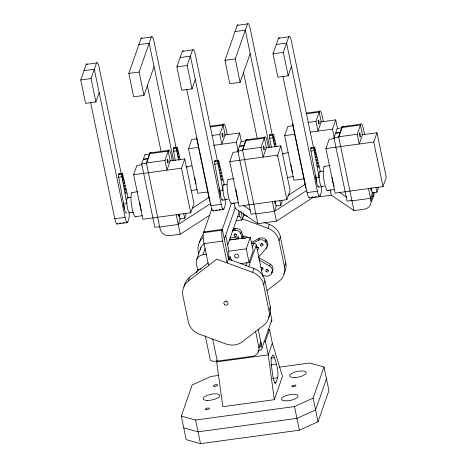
<?xml version="1.0" encoding="UTF-8"?>
<svg xmlns="http://www.w3.org/2000/svg" width="467" height="467" viewBox="0 0 467 467"><rect width="100%" height="100%" fill="white"/><g stroke="black" fill="none" stroke-linecap="round" stroke-linejoin="round"><path stroke-width="0.7" d="M99.167 92.618L95.898 101.946L85.601 103.353L80.738 79.962L86.185 64.411A8.47 1.599 82.3 0 1 87.236 64.195M95.898 101.946L91.042 78.561L96.488 63.01L86.185 64.411M154.04 66.641L143.964 95.408L133.667 96.809L128.804 73.418L141.057 38.434A8.47 1.599 82.3 0 1 141.921 38.002M143.964 95.408L139.108 72.017L151.361 37.033L141.057 38.434M124.409 208.183L118.671 177.244A2.119 0.397 82.3 0 1 118.577 174.722L118.892 173.823L122.085 173.385A2.119 0.397 82.3 0 1 122.716 174.36L128.116 197.646M123.644 204.073L126.837 203.641L121.864 176.806A2.119 0.397 82.3 0 1 121.77 174.29L122.085 173.385M169.638 160.992L184.734 158.938L193.992 203.495L190.746 212.759L142.89 219.274L133.632 174.716L136.878 165.452L141.886 164.769M141.688 163.94L143.235 159.527L148.016 158.879L146.469 163.292L141.688 163.94L154.857 227.324L159.638 226.676M195.299 79.536L192.036 88.864L181.733 90.265L176.876 66.88L182.323 51.329A8.47 1.599 82.3 0 1 183.368 51.113M209.946 215.071L180.268 234.23L169.97 235.631A8.47 7.799 19.3 0 1 160.111 228.958L146.399 162.96L149.919 152.913A8.47 1.599 82.3 0 1 150.964 152.697M126.417 222.234L127.789 222.047L128.88 218.935A8.47 1.599 82.3 0 0 129.061 212.8M192.036 88.864L187.174 65.479L192.62 49.928L182.323 51.329M149.644 153.696L168.184 151.168L170.21 160.917L166.964 170.181L164.939 160.438L168.459 150.392L149.919 152.913M175.242 160.444L173.537 151.267A2.119 0.397 82.3 0 1 173.45 148.745L173.765 147.841L176.958 147.409A2.119 0.397 82.3 0 1 177.588 148.383L180.209 159.673M178.435 160.012L176.73 150.829A2.119 0.397 82.3 0 1 176.643 148.308L176.958 147.409M190.746 212.759L181.488 168.208L184.734 158.938M207.774 191.931L197.763 193.297L188.505 148.739L191.75 139.475L196.753 138.792M250.178 53.559L240.102 82.326L229.799 83.727L224.942 60.336L237.195 25.346A8.47 1.599 82.3 0 1 238.053 24.92M240.102 82.326L235.245 58.935L247.492 23.945L237.195 25.346M159.708 227.009L178.248 224.487L180.332 218.527M178.96 214.406L179.912 218.988L184.693 218.34L185.983 214.657L185.708 213.343M210.226 126.936L223.063 125.191L225.082 134.934L221.837 144.204L219.817 134.461L223.331 124.415L209.782 126.259M220.547 195.095L214.802 164.162A2.119 0.397 82.3 0 1 214.709 161.64L215.024 160.736L218.217 160.304A2.119 0.397 82.3 0 1 218.854 161.278L224.253 184.564M219.782 190.991L222.975 190.554L217.996 163.724A2.119 0.397 82.3 0 1 217.902 161.203L218.217 160.304M208.568 265.49L204.021 243.605A8.47 1.599 82.3 0 1 203.489 232.694L211.936 208.58M238.415 152.131L236.36 142.231L239.606 132.961L224.51 135.016M265.776 147.911L280.865 145.856L290.124 190.413L286.878 199.678L239.022 206.192L229.77 161.635L233.015 152.37L238.736 151.588M203.764 231.918L222.304 229.396L228.468 259.08L253.902 268.449A16.935 15.604 19.3 0 1 264.947 280.83L270.37 306.907L269.004 310.794A16.935 15.604 19.3 0 1 263.569 325.423L242.408 341.71A16.935 15.604 19.3 0 1 225.929 343.951L199.351 334.162A16.935 15.604 19.3 0 1 188.3 321.781L182.883 295.699A16.935 15.604 19.3 0 1 188.318 281.076L189.678 277.188L208.241 262.898M196.823 259.203L200.903 247.539M237.826 150.859L239.367 146.445L244.148 145.797L242.601 150.211L237.826 150.859L250.995 214.242L255.77 213.594M291.437 66.454L288.168 75.782L277.871 77.183L273.008 53.793L278.455 38.247A8.47 1.599 82.3 0 1 279.505 38.031M196.426 272.786L197.576 269.494L196.362 263.651A8.47 7.799 19.3 0 1 202.982 254.731L205.147 248.555M373.705 192.322L370.921 200.267A8.47 7.799 19.3 0 1 364.301 209.187L353.998 210.588L331.278 195.165L312.738 197.693L276.406 221.148L257.866 223.67L242.536 149.878L246.051 139.831A8.47 1.599 82.3 0 1 247.101 139.615M222.555 209.146L223.927 208.959L225.018 205.854A8.47 1.599 82.3 0 0 225.193 199.718M288.168 75.782L283.311 52.392L288.758 36.846L278.455 38.247M228.468 259.08L227.108 262.968L222.561 241.077A8.47 1.599 82.3 0 1 222.029 230.173L231.439 203.308M224.329 239.139L235.374 207.593M245.782 140.608L264.322 138.086L266.348 147.835L263.102 157.099L261.076 147.356L264.591 137.31L246.051 139.831M227.715 245L239.051 212.613M232.163 231.042A5.295 4.874 19.3 0 1 233.815 230.535L234.469 228.661L235.549 228.515A5.295 4.874 19.3 0 1 241.457 231.848L243.295 236.395M233.815 230.535L234.889 230.389L235.549 228.515M271.38 147.362L269.675 138.179A2.119 0.397 82.3 0 1 269.582 135.663L269.897 134.759L273.09 134.327A2.119 0.397 82.3 0 1 273.726 135.302L276.341 146.585M228.375 258.63L228.923 257.078L228.521 248.893L225.689 235.251M236.191 220.803L241.894 220.027L242.437 218.474M266.984 290.62L278.997 281.373A16.935 15.604 19.3 0 0 284.432 266.75L279.015 240.668A16.935 15.604 19.3 0 0 267.965 228.287L242.531 218.918L243.897 215.03L243.453 212.911M274.573 146.924L272.868 137.747A2.119 0.397 82.3 0 1 272.775 135.226L273.09 134.327M230.056 260.183L229.647 258.846L230.324 256.903L228.912 257.095M230.015 238.007L238.368 236.868L237.697 238.777L229.35 239.915M242.11 236.967L240.797 233.722L241.457 231.848M243.342 236.191L242.139 236.355L241.468 238.269L242.677 238.1L243.342 236.191A5.295 4.874 19.3 0 1 248.111 237.808M279.406 367.155L309.72 363.028L324.022 367.009L328.931 390.628L318.039 421.73L299.382 430.195L200.501 443.65L186.193 439.675L181.289 416.05L192.176 384.948L210.839 376.49L218.778 375.404M277.205 156.322L280.865 145.856M303.906 178.849L293.895 180.215L284.637 135.658L287.882 126.388L292.891 125.711M240.394 263.668L249.063 262.489L246.226 248.847L250.312 237.183L229.414 240.026M293.136 123.621L292.698 124.882L305.862 188.265M245.881 265.869L247.072 262.454M252.332 247.434L253.768 243.336A2.137 1.973 19.3 0 1 256.29 245L262.793 276.365M249.063 262.489L253.149 250.826L250.312 237.183M248.625 266.85L256.278 245M251.666 243.803L258.531 240.254L259.185 238.38A5.295 4.874 19.3 0 1 265.851 239.676L266.569 240.487A5.295 4.874 19.3 0 1 266.961 246.5M269.004 310.794L263.586 284.718A16.935 15.604 19.3 0 0 252.542 272.337L253.902 268.449M267.965 228.287L269.331 224.399L263.972 222.426M255.84 213.927L274.38 211.399L276.47 205.445M258.35 257.264L266.05 248.683A5.295 4.874 19.3 0 0 265.916 242.361L265.198 241.55L265.851 239.676M265.916 242.361L266.569 240.487M275.092 201.318L276.05 205.906L280.825 205.258L282.115 201.569L281.846 200.261M266.05 248.683L266.488 247.434M306.358 113.855L319.194 112.109L321.22 121.852L317.974 131.122L315.949 121.373L319.469 111.333L305.92 113.172M262.536 275.372L265.962 276.038A5.295 4.874 19.3 0 0 271.736 273.049L272.092 272.092A5.295 4.874 19.3 0 0 269.663 266.079L270.317 264.205L258.776 257.685M316.679 182.013L310.94 151.075A2.119 0.397 82.3 0 1 310.847 148.559L311.162 147.654L314.355 147.222A2.119 0.397 82.3 0 1 314.986 148.197L320.385 171.477M263.586 284.718L264.947 280.83M279.015 240.668L280.375 236.781A16.935 15.604 19.3 0 0 269.331 224.399M315.914 177.909L319.107 177.472L314.133 150.643A2.119 0.397 82.3 0 1 314.04 148.121L314.355 147.222M271.736 273.049L272.751 270.218A5.295 4.874 19.3 0 0 270.317 264.205M272.092 272.092L272.751 270.218M334.255 137.631L332.492 129.143L335.738 119.879L320.648 121.934M284.432 266.75L285.792 262.863L280.375 236.781M361.907 134.829L377.003 132.774L386.262 177.326L383.016 186.596L335.16 193.11L325.902 148.553L329.147 139.283L334.868 138.506M205.264 335.715L210.127 359.123A8.47 2.884 -11.7 0 0 217.278 361.114L252.279 356.35A8.47 7.799 19.3 0 0 258.899 347.43L260.808 341.99A8.47 7.799 19.3 0 1 259.541 347.827M333.958 137.777L335.504 133.364L340.285 132.716L338.738 137.129L333.958 137.777L347.127 201.16L351.908 200.512M260.323 350.057A2.137 1.973 19.3 0 0 262.04 347.833L271.823 319.842L270.195 312.003M216.49 360.518L222.829 406.693L274.316 399.688L268.256 354.873L265.425 341.231L269.506 329.568L268.064 329.766M353.998 210.588L338.668 136.796L342.188 126.75A8.47 1.599 82.3 0 1 343.233 126.534M318.687 196.064L320.064 195.877L321.15 192.766A8.47 1.599 82.3 0 0 321.331 186.637M269.506 329.568L272.343 343.21L268.256 354.873L216.77 361.884M341.914 127.526L360.454 125.004L362.48 134.747L359.234 144.017L357.208 134.274L360.728 124.228L342.188 126.75M275.898 382.742L277.655 377.721A8.47 1.599 82.3 0 0 276.487 364.272L274.462 357.646A8.47 1.599 82.3 0 0 272.389 355.498L271.45 358.183A8.47 1.599 82.3 0 0 271.479 366.157L272.693 375.118A8.47 1.599 82.3 0 0 275.898 382.742L274.468 382.934M274.316 399.688L282.482 376.361L272.343 343.21M383.016 186.596L373.758 142.038L377.003 132.774M372.602 192.357L370.518 198.317L351.978 200.839L350.781 200.028M371.545 201.627L373.711 195.445M371.23 188.236L372.181 192.824L376.962 192.176L378.252 188.487L377.978 187.179M318.039 421.73L313.129 398.106L324.022 367.009M326.48 378.819L315.587 409.921L296.924 418.379L198.043 431.841L183.741 427.86M188.318 281.076L216.787 259.162L252.542 272.337M192.392 208.177L209.35 197.232M178.248 224.487L210.944 203.373M287.923 195.486L305.482 184.15M274.38 211.399L307.082 190.291M251.077 242.577L259.185 238.38M181.289 416.05L195.591 420.026L294.473 406.57L313.129 398.106M138.88 44.651L149.183 43.25L173.59 160.73M235.018 31.569L245.315 30.168L269.722 147.648M84.007 70.634L94.305 69.227L125.08 217.359A8.47 1.599 82.3 0 0 127.789 222.047M180.139 57.546L190.443 56.145L221.218 204.277A8.47 1.599 82.3 0 0 223.927 208.959M276.277 44.464L286.575 43.063L317.35 191.19A8.47 1.599 82.3 0 0 320.064 195.877M80.738 79.962L91.042 78.561M128.804 73.418L139.108 72.017M176.876 66.88L187.174 65.479M224.942 60.336L235.245 58.935M273.008 53.793L283.311 52.392M211.971 135.523L219.817 134.461M308.103 122.442L315.949 121.373M173.45 148.745L176.643 148.308M269.582 135.663L272.775 135.226M188.505 148.739L198.516 147.379M213.361 145.36L236.36 142.231M284.637 135.658L294.654 134.298M310.129 132.19L332.492 129.143M173.537 151.267L176.73 150.829M269.675 138.179L272.868 137.747M146.399 162.96L164.939 160.438M242.536 149.878L261.076 147.356M338.668 136.796L357.208 134.274M118.577 174.722L121.77 174.29M214.709 161.64L217.902 161.203M310.847 148.559L314.04 148.121M217.575 161.454L218.854 161.278M187.057 166.515L191.96 165.843M283.195 153.433L288.098 152.762M133.632 174.716L181.488 168.208M229.77 161.635L277.626 155.126L286.878 199.678M325.902 148.553L373.758 142.038M118.671 177.244L121.864 176.806M214.802 164.162L217.996 163.724M310.94 151.075L314.133 150.643M132.184 192.492L137.788 191.727M228.322 179.41L233.926 178.645M324.454 166.328L330.058 165.563M127.473 197.792L130.795 197.337M223.611 184.704L226.933 184.255M319.743 171.623L323.065 171.173M190.939 190.571L197.243 189.713M287.077 177.489L293.375 176.631M225.987 199.473L228.13 199.181M322.125 186.391L324.261 186.1M129.452 212.794L133.434 212.252M222.391 200.145L225.584 199.713M318.529 187.063L321.722 186.625M90.645 102.577L114.783 218.76L125.08 217.359M186.777 89.489L210.915 205.678L221.218 204.277M282.914 76.407L307.053 192.597L317.35 191.19M135.366 216.647L142.371 215.69M231.504 203.559L238.509 202.608M327.636 190.478L334.641 189.526M119.552 223.168L120.924 222.981M122.984 222.701L124.356 222.514M215.684 210.086L217.062 209.899M219.122 209.619L220.494 209.432M311.822 196.998L313.194 196.811M315.254 196.531L316.626 196.344M116.978 224.043L127.275 222.642M213.11 210.961L223.413 209.56M309.247 197.88L314.396 197.179M237.726 216.805L239.863 216.513L241.894 220.027M203.489 232.694L222.029 230.173M204.021 243.605L222.561 241.077M251.637 243.628L253.768 243.336M202.982 254.731L206.589 254.241M228.929 251.199L246.226 248.847M228.235 259.039L229.647 258.846M197.576 269.494L201.014 269.027M263.978 341.43L265.425 341.231M258.193 350.361L260.329 350.069M270.883 358.131L274.462 357.646M270.767 365.054L276.487 364.272M272.652 378.398L277.655 377.721M243.897 215.03L247.241 216.268M258.73 259.903L269.663 266.079M339.421 192.322L346.596 197.191M243.284 205.404L250.458 210.273M257.866 223.67L235.146 208.253L233.99 202.684M230.324 256.903L231.632 260.3M376.011 187.588L376.962 192.176M364.622 134.613L363.437 128.91A8.47 1.599 82.3 0 0 360.728 124.228M368.492 188.575L370.921 200.267M335.738 119.879L337.501 128.367M323.362 121.718L322.177 116.014A8.47 1.599 82.3 0 0 319.469 111.333M330.122 189.596L331.278 195.165M313.515 147.671L291.466 41.528A8.47 1.599 82.3 0 0 288.758 36.846M272.255 134.776L250.201 28.633A8.47 1.599 82.3 0 0 247.492 23.945M279.873 200.67L280.825 205.258M268.484 147.695L267.299 141.997A8.47 1.599 82.3 0 0 264.591 137.31M272.354 201.656L276.406 221.148M243.43 72.064L257.054 137.642M239.606 132.961L241.369 141.448M294.473 406.57L299.382 430.195M227.225 134.794L226.04 129.102A8.47 1.599 82.3 0 0 223.331 124.415M240.995 211.51L242.531 218.918M238.619 210.529L239.863 216.513M258.152 329.217L262.022 347.833M238.368 236.868L238.795 238.906M255.513 331.109L258.899 347.43M217.383 160.753L195.329 54.616A8.47 1.599 82.3 0 0 192.62 49.928M196.56 137.963L209.73 201.347M198.749 253.768L198.306 251.655A16.935 15.604 19.3 0 1 202.97 237.668M176.123 147.858L154.069 41.715A8.47 1.599 82.3 0 0 151.361 37.033M212.707 339.124L217.278 361.114M183.735 213.752L184.693 218.34M172.352 160.776L171.167 155.079A8.47 1.599 82.3 0 0 168.459 150.392M176.222 214.738L180.268 234.23M147.298 85.146L160.917 150.724M195.591 420.026L200.501 443.65M121.245 173.835L99.197 67.697A8.47 1.599 82.3 0 0 96.488 63.01M275.653 146.848L275.343 146.002L275.261 146.842M179.521 159.93L179.211 159.084L179.124 159.924M173.963 151.034L173.905 150.619M374.324 192.439A8.47 7.799 19.3 0 1 372.899 196.84M371.37 187.932A2.119 0.397 82.3 0 1 371.306 190.443A2.119 0.397 82.3 0 1 370.582 187.927M275.361 202.053A2.119 0.397 82.3 0 1 275.063 203.46A2.119 0.397 82.3 0 1 274.444 201.008M275.238 201.014A2.119 0.397 82.3 0 1 275.297 201.423M179.229 215.135A2.119 0.397 82.3 0 1 178.925 216.542A2.119 0.397 82.3 0 1 178.312 214.096M285.792 262.863A16.935 15.604 19.3 0 1 283.808 273.75M199.497 242.694A16.935 15.604 19.3 0 1 202.894 235.222M268.303 270.037A1.313 1.208 19.3 0 1 266.511 269.272M263.119 244.072A1.313 1.208 19.3 0 1 261.181 243.511M236.588 234.452A1.313 1.208 19.3 0 1 234.784 233.728M184.068 286.744A16.935 15.604 19.3 0 1 189.678 277.188M270.37 306.907A16.935 15.604 19.3 0 1 268.379 317.799M226.723 301.221A2.119 1.95 19.3 0 1 226.133 300.935M200.32 249.798A8.47 7.799 19.3 0 1 204.149 244.031M258.304 351.418A2.119 1.95 19.3 0 1 257.971 351.925M309.761 197.278A8.47 1.599 82.3 0 1 307.053 192.597M213.623 210.366A8.47 1.599 82.3 0 1 210.915 205.678M117.491 223.448A8.47 1.599 82.3 0 1 114.783 218.76M186.187 167.822A12.183 2.3 82.3 0 1 187.827 167.063M195.936 183.887A12.183 2.3 82.3 0 1 194.739 177.478M173.765 147.841A2.119 0.397 82.3 0 1 174.232 148.232M232.093 203.057A12.183 2.3 82.3 0 1 227.668 192.03A12.183 2.3 82.3 0 1 228.818 179.649M237.995 199.467A12.183 2.3 82.3 0 1 235.853 189.164M226.046 199.175A7.571 1.43 82.3 0 1 223.179 192.369A7.571 1.43 82.3 0 1 224.142 185.13M222.852 199.613A7.571 1.43 82.3 0 1 220.844 197.144A7.571 1.43 82.3 0 1 219.665 188.026M215.024 160.736A2.119 0.397 82.3 0 1 215.404 160.893M328.225 189.976A12.183 2.3 82.3 0 1 323.8 178.949A12.183 2.3 82.3 0 1 324.956 166.567M319.014 175.96A4.997 0.94 82.3 0 1 319.031 175.604M334.133 186.386A12.183 2.3 82.3 0 1 332.136 177.291M322.177 186.094A7.571 1.43 82.3 0 1 319.311 179.287A7.571 1.43 82.3 0 1 320.28 172.043M318.984 186.526A7.571 1.43 82.3 0 1 317.029 184.249A7.571 1.43 82.3 0 1 315.791 175.318M311.162 147.654A2.119 0.397 82.3 0 1 311.542 147.811M135.955 216.139A12.183 2.3 82.3 0 1 131.531 205.112A12.183 2.3 82.3 0 1 132.686 192.731M141.314 210.81A12.183 2.3 82.3 0 1 139.721 202.246M129.908 212.257A7.571 1.43 82.3 0 1 127.042 205.451A7.571 1.43 82.3 0 1 128.011 198.212M126.715 212.695A7.571 1.43 82.3 0 1 124.917 210.944A7.571 1.43 82.3 0 1 123.557 202.725M118.892 173.823A2.119 0.397 82.3 0 1 119.272 173.975M282.319 154.735A12.183 2.3 82.3 0 1 283.959 153.976M292.587 172.65A12.183 2.3 82.3 0 1 290.871 164.396M269.897 134.759A2.119 0.397 82.3 0 1 270.23 134.817M258.531 240.254A5.295 4.874 19.3 0 1 265.198 241.55M272.395 271.175A5.295 4.874 19.3 0 1 271.549 272.582M234.889 230.389A5.295 4.874 19.3 0 1 240.797 233.722M232.823 229.169A5.295 4.874 19.3 0 1 234.469 228.661M260.831 267.784A1.313 1.208 19.3 0 1 262.903 268.589A1.313 1.208 19.3 0 1 261.322 269.949M263.19 267.83A1.313 1.208 19.3 0 1 261.117 267.387M256.605 247.236A1.313 1.208 19.3 0 1 258.636 248.041A1.313 1.208 19.3 0 1 257.148 249.448M258.963 247.271A1.313 1.208 19.3 0 1 256.844 246.845M242.677 238.1A5.295 4.874 19.3 0 1 245.66 238.514M271.841 319.842A2.137 1.973 19.3 0 1 271.047 321.728M122.208 175.685C122.786 180.443 122.85 174.22 122.208 175.685M122.885 178.931C123.428 183.63 123.562 177.559 122.885 178.931M123.562 182.177C124.146 186.928 124.175 180.676 123.562 182.177M124.234 185.422C124.677 189.62 125.074 184.588 124.234 185.422M124.911 188.674C125.483 193.431 125.547 187.209 124.911 188.674M125.582 191.919C126.125 196.613 126.265 190.559 125.582 191.919M177.081 149.703C177.653 154.454 177.723 148.255 177.081 149.703M177.758 152.954C178.301 157.648 178.435 151.577 177.758 152.954M178.429 156.2C179.019 160.963 179.054 154.711 178.429 156.2M218.346 162.598C218.912 167.332 218.988 161.185 218.346 162.598M219.023 165.849C219.472 170.041 219.852 165.02 219.023 165.849M219.694 169.095C220.12 173.251 220.558 168.336 219.694 169.095M220.371 172.341C220.914 177.04 221.043 170.975 220.371 172.341M221.043 175.586C221.615 180.32 221.685 174.173 221.043 175.586M221.72 178.838C222.169 183.029 222.549 178.009 221.72 178.838M273.218 136.621C273.785 141.355 273.86 135.202 273.218 136.621M273.89 139.867C274.339 144.058 274.724 139.043 273.89 139.867M274.567 143.118C274.993 147.274 275.431 142.359 274.567 143.118M314.484 149.516C315.027 154.209 315.155 148.167 314.484 149.516M315.155 152.767C315.739 157.525 315.78 151.29 315.155 152.767M315.832 156.013C316.276 160.222 316.661 155.143 315.832 156.013M316.503 159.259C317.04 163.946 317.186 157.916 316.503 159.259M317.181 162.504C317.718 167.192 317.864 161.162 317.181 162.504M317.852 165.756C318.436 170.513 318.482 164.279 317.852 165.756M144.933 154.676L143.387 159.089L148.167 158.436L149.714 154.022L144.933 154.676M241.071 141.594L239.524 146.008L244.305 145.354L245.846 140.941L241.071 141.594M337.203 128.507L335.656 132.92L340.437 132.272L341.984 127.859L337.203 128.507M263.318 147.017A2.119 0.397 82.3 0 0 264.083 150.158A2.119 0.397 82.3 0 0 264.018 147.006A2.119 0.397 82.3 0 0 263.318 147.017M167.186 160.099A2.119 0.397 82.3 0 0 167.951 163.24A2.119 0.397 82.3 0 0 167.881 160.088A2.119 0.397 82.3 0 0 167.186 160.099M359.456 133.936A2.119 0.397 82.3 0 0 360.22 137.076A2.119 0.397 82.3 0 0 360.15 133.924A2.119 0.397 82.3 0 0 359.456 133.936M318.196 121.041A2.119 0.397 82.3 0 0 318.955 124.181A2.119 0.397 82.3 0 0 318.891 121.029A2.119 0.397 82.3 0 0 318.196 121.041M222.058 134.122A2.119 0.397 82.3 0 0 222.823 137.263A2.119 0.397 82.3 0 0 222.759 134.111A2.119 0.397 82.3 0 0 222.058 134.122M224.288 304.379A2.119 1.95 19.3 0 0 227.89 304.081A2.119 1.95 19.3 0 0 225.654 301.285A2.119 1.95 19.3 0 0 224.288 304.379M235.064 257.177A2.119 1.95 19.3 0 0 238.666 256.879A2.119 1.95 19.3 0 0 236.43 254.083A2.119 1.95 19.3 0 0 235.064 257.177M207.675 400.441A8.47 2.884 -11.7 0 0 219.753 395.467A8.47 2.884 -11.7 0 0 206.934 395.496A8.47 2.884 -11.7 0 0 207.675 400.441M294.163 377.564A8.47 2.884 -11.7 0 0 306.241 372.59A8.47 2.884 -11.7 0 0 293.422 372.619A8.47 2.884 -11.7 0 0 294.163 377.564M285.991 400.89A8.47 2.884 -11.7 0 0 298.074 395.917A8.47 2.884 -11.7 0 0 285.249 395.946A8.47 2.884 -11.7 0 0 285.991 400.89M214.592 386.302A2.119 0.718 -11.7 0 0 217.616 385.053A2.119 0.718 -11.7 0 0 214.406 385.065A2.119 0.718 -11.7 0 0 214.592 386.302M292.914 386.746A2.119 0.718 -11.7 0 0 295.932 385.503A2.119 0.718 -11.7 0 0 292.727 385.514A2.119 0.718 -11.7 0 0 292.914 386.746M206.426 409.623A2.119 0.718 -11.7 0 0 209.444 408.38A2.119 0.718 -11.7 0 0 206.239 408.392A2.119 0.718 -11.7 0 0 206.426 409.623M266.097 271.543A1.313 1.208 19.3 0 0 268.309 271.239A1.313 1.208 19.3 0 0 266.826 269.576A1.313 1.208 19.3 0 0 266.097 271.543M260.679 245.63A1.313 1.208 19.3 0 0 262.909 245.426A1.313 1.208 19.3 0 0 261.508 243.71A1.313 1.208 19.3 0 0 260.679 245.63M234.311 235.911A1.313 1.208 19.3 0 0 236.547 235.73A1.313 1.208 19.3 0 0 235.158 233.996A1.313 1.208 19.3 0 0 234.311 235.911"/></g></svg>
